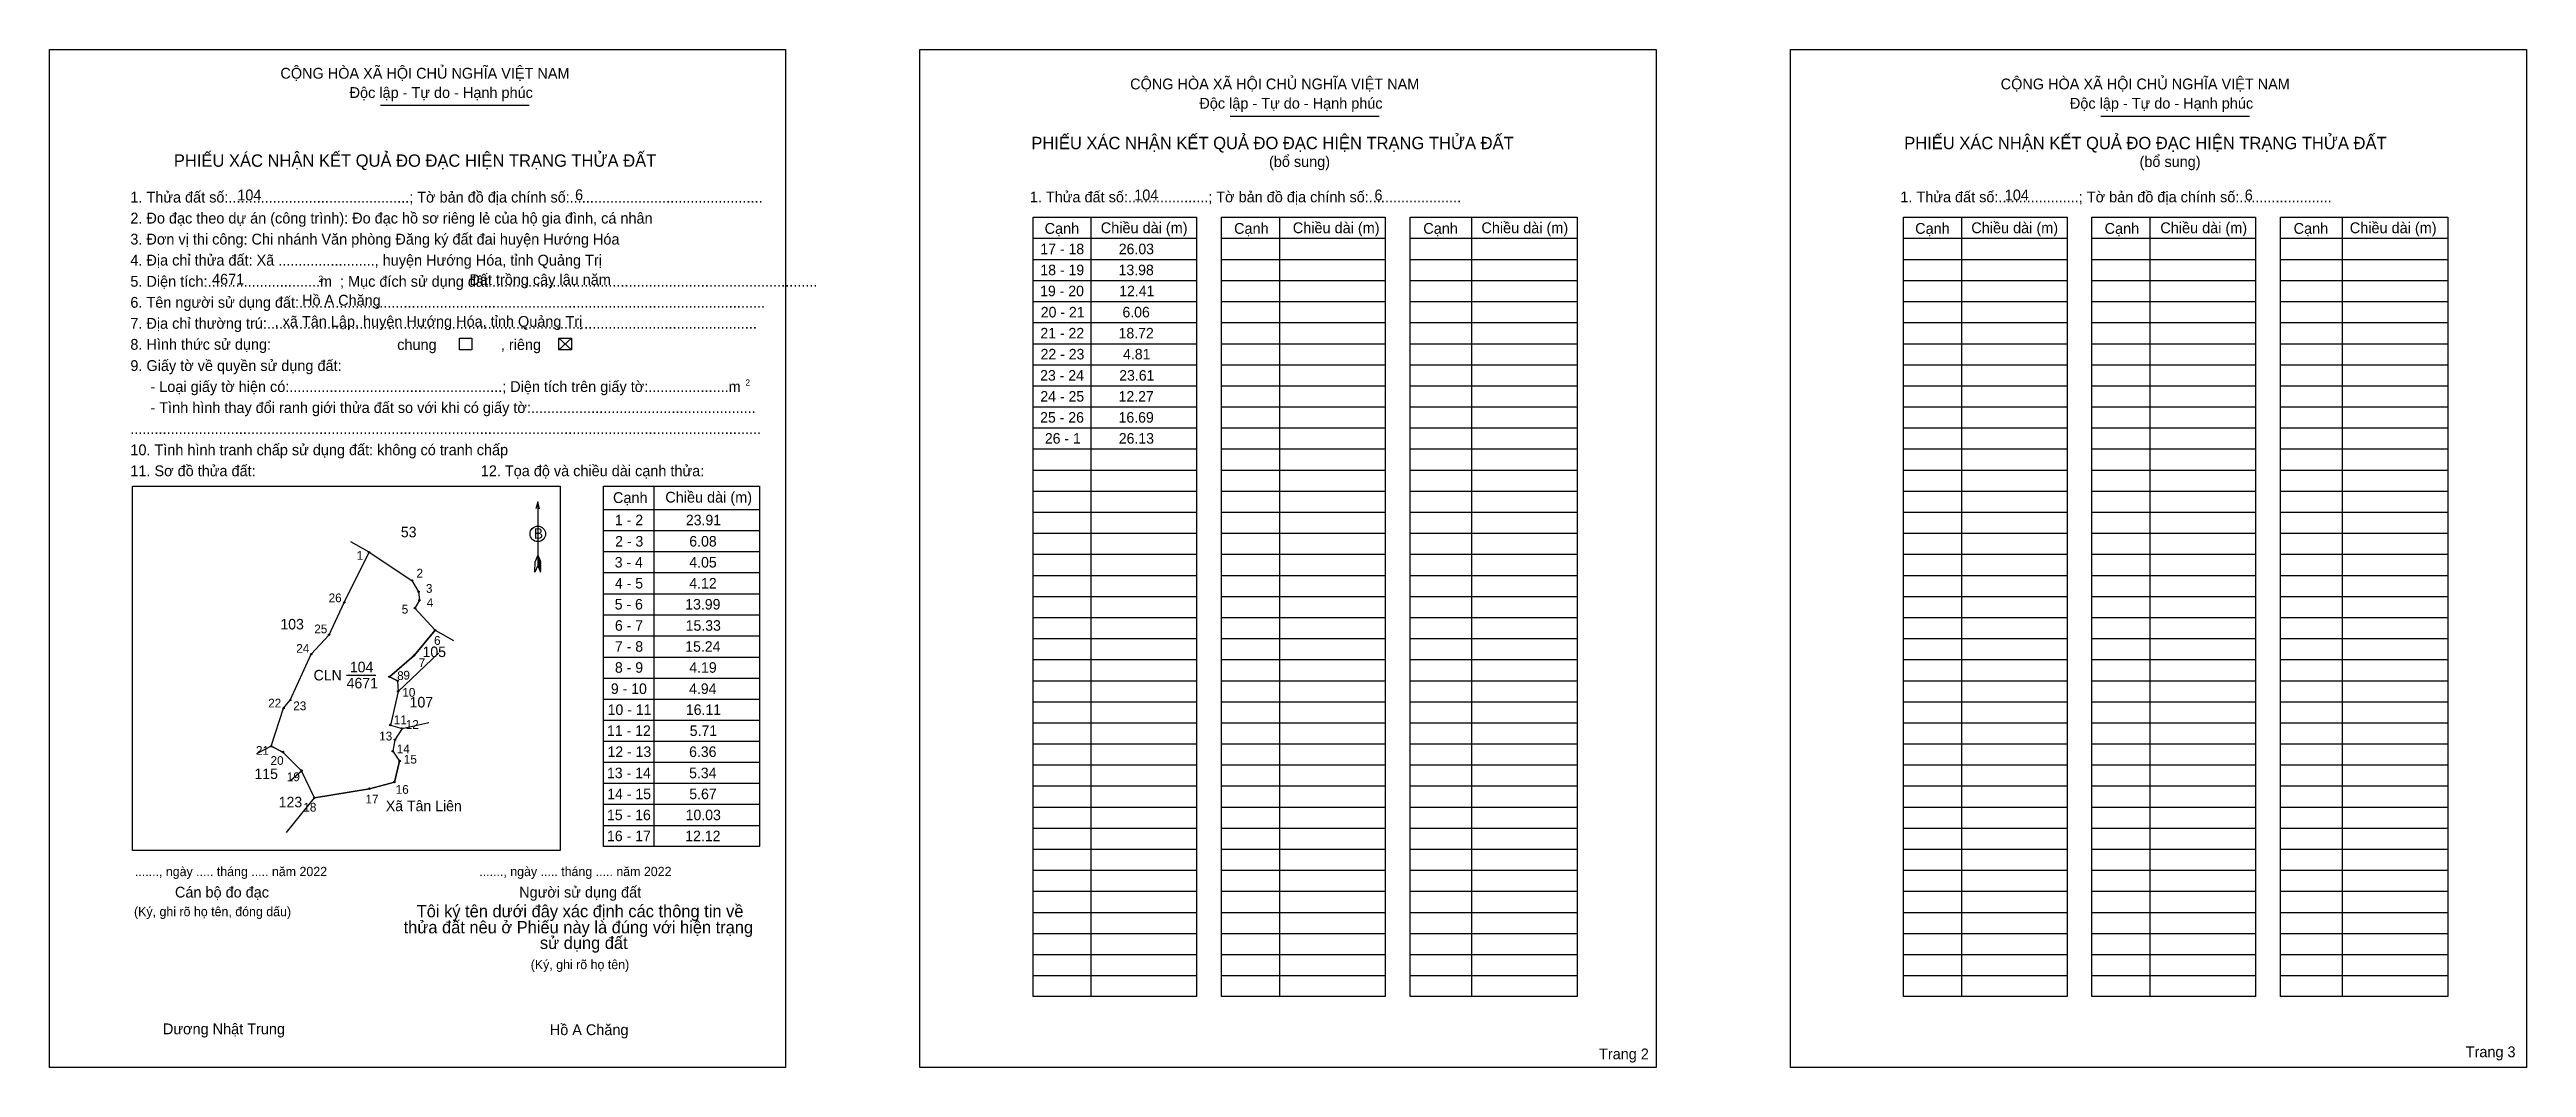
# Model space of a CAD drawing. Extents: x 547302 to 548458, y 1838401 to 1838876.
import ezdxf

# ---------------------------------------------------------------- set-up
doc = ezdxf.new("R2010")
doc.units = 0
for name, color, linetype in [('Level 1', 7, 'Continuous'), ('Level 10', 7, 'Continuous'), ('Level 11', 7, 'Continuous'), ('Level 13', 7, 'Continuous'), ('Level 2', 7, 'Continuous'), ('Level 25', 7, 'Continuous'), ('Level 27', 7, 'Continuous'), ('Level 36', 7, 'Continuous'), ('Level 48', 7, 'Continuous'), ('Level 50', 7, 'Continuous'), ('Level 52', 7, 'Continuous'), ('Level 55', 7, 'Continuous'), ('Level 6', 7, 'Continuous'), ('Level 9', 7, 'Continuous')]:
    doc.layers.add(name, color=color, linetype=linetype)

msp = doc.modelspace()

# ---------------------------------------------------------------- linework, layer by layer
at = {"layer": 'Level 1'}
for p, q in [((547302.2, 1838876.1), (547302.2, 1838876.1)), ((547708.3, 1838876.1), (547708.3, 1838876.1)), ((547456.6, 1838850.1), (547526, 1838850.1)), ((547853.1, 1838845), (547922.6, 1838845)), ((548259.3, 1838845), (548328.7, 1838845)), ((547788.1, 1838797.8), (547788.1, 1838434.2)), ((547876.1, 1838797.8), (547876.1, 1838434.2)), ((547965.7, 1838797.8), (547965.7, 1838434.2)), ((548194.3, 1838797.8), (548194.3, 1838434.2)), ((548282.2, 1838797.8), (548282.2, 1838434.2)), ((548371.9, 1838797.8), (548371.9, 1838434.2)), ((547761.1, 1838788), (547837.4, 1838788)), ((547761.1, 1838778.1), (547837.4, 1838778.1)), ((547849, 1838788), (547925.4, 1838788)), ((547849, 1838778.1), (547925.4, 1838778.1)), ((547937, 1838788), (548015, 1838788)), ((547937, 1838778.1), (548015, 1838778.1)), ((548167.2, 1838788), (548243.6, 1838788)), ((548167.2, 1838778.1), (548243.6, 1838778.1)), ((548255.2, 1838788), (548331.5, 1838788)), ((548255.2, 1838778.1), (548331.5, 1838778.1)), ((548343.2, 1838788), (548421.2, 1838788)), ((548343.2, 1838778.1), (548421.2, 1838778.1)), ((547761.1, 1838768.3), (547837.4, 1838768.3)), ((547849, 1838768.3), (547925.4, 1838768.3)), ((547937, 1838768.3), (548015, 1838768.3)), ((548167.2, 1838768.3), (548243.6, 1838768.3)), ((548255.2, 1838768.3), (548331.5, 1838768.3)), ((548343.2, 1838768.3), (548421.2, 1838768.3)), ((547761.1, 1838758.5), (547837.4, 1838758.5)), ((547849, 1838758.5), (547925.4, 1838758.5)), ((547937, 1838758.5), (548015, 1838758.5)), ((548167.2, 1838758.5), (548243.6, 1838758.5)), ((548255.2, 1838758.5), (548331.5, 1838758.5)), ((548343.2, 1838758.5), (548421.2, 1838758.5)), ((547761.1, 1838748.7), (547837.4, 1838748.7)), ((547849, 1838748.7), (547925.4, 1838748.7)), ((547937, 1838748.7), (548015, 1838748.7)), ((548167.2, 1838748.7), (548243.6, 1838748.7)), ((548255.2, 1838748.7), (548331.5, 1838748.7)), ((548343.2, 1838748.7), (548421.2, 1838748.7)), ((547539.8, 1838741.4), (547545.7, 1838735.9)), ((547539.8, 1838735.9), (547545.7, 1838741.4)), ((547761.1, 1838738.8), (547837.4, 1838738.8)), ((547849, 1838738.8), (547925.4, 1838738.8)), ((547937, 1838738.8), (548015, 1838738.8)), ((548167.2, 1838738.8), (548243.6, 1838738.8)), ((548255.2, 1838738.8), (548331.5, 1838738.8)), ((548343.2, 1838738.8), (548421.2, 1838738.8)), ((547761.1, 1838729), (547837.4, 1838729)), ((547849, 1838729), (547925.4, 1838729)), ((547937, 1838729), (548015, 1838729)), ((548167.2, 1838729), (548243.6, 1838729)), ((548255.2, 1838729), (548331.5, 1838729)), ((548343.2, 1838729), (548421.2, 1838729)), ((547761.1, 1838719.2), (547837.4, 1838719.2)), ((547761.1, 1838709.4), (547837.4, 1838709.4)), ((547849, 1838719.2), (547925.4, 1838719.2)), ((547849, 1838709.4), (547925.4, 1838709.4)), ((547937, 1838719.2), (548015, 1838719.2)), ((547937, 1838709.4), (548015, 1838709.4)), ((548167.2, 1838719.2), (548243.6, 1838719.2)), ((548167.2, 1838709.4), (548243.6, 1838709.4)), ((548255.2, 1838719.2), (548331.5, 1838719.2)), ((548255.2, 1838709.4), (548331.5, 1838709.4)), ((548343.2, 1838719.2), (548421.2, 1838719.2)), ((548343.2, 1838709.4), (548421.2, 1838709.4)), ((547761.1, 1838699.5), (547837.4, 1838699.5)), ((547849, 1838699.5), (547925.4, 1838699.5)), ((547937, 1838699.5), (548015, 1838699.5)), ((548167.2, 1838699.5), (548243.6, 1838699.5)), ((548255.2, 1838699.5), (548331.5, 1838699.5)), ((548343.2, 1838699.5), (548421.2, 1838699.5)), ((547761.1, 1838689.7), (547837.4, 1838689.7)), ((547849, 1838689.7), (547925.4, 1838689.7)), ((547937, 1838689.7), (548015, 1838689.7)), ((548167.2, 1838689.7), (548243.6, 1838689.7)), ((548255.2, 1838689.7), (548331.5, 1838689.7)), ((548343.2, 1838689.7), (548421.2, 1838689.7)), ((547761.1, 1838679.9), (547837.4, 1838679.9)), ((547849, 1838679.9), (547925.4, 1838679.9)), ((547937, 1838679.9), (548015, 1838679.9)), ((548167.2, 1838679.9), (548243.6, 1838679.9)), ((548255.2, 1838679.9), (548331.5, 1838679.9)), ((548343.2, 1838679.9), (548421.2, 1838679.9)), ((547340.9, 1838672.4), (547340.9, 1838672.4)), ((547530, 1838665), (547530, 1838635.3)), ((547584.2, 1838672.4), (547584.2, 1838504.2)), ((547761.1, 1838670.1), (547837.4, 1838670.1)), ((547849, 1838670.1), (547925.4, 1838670.1)), ((547937, 1838670.1), (548015, 1838670.1)), ((548167.2, 1838670.1), (548243.6, 1838670.1)), ((548255.2, 1838670.1), (548331.5, 1838670.1)), ((548343.2, 1838670.1), (548421.2, 1838670.1)), ((547560.7, 1838661.4), (547633.5, 1838661.4)), ((547560.7, 1838651.6), (547633.5, 1838651.6)), ((547761.1, 1838660.2), (547837.4, 1838660.2)), ((547761.1, 1838650.4), (547837.4, 1838650.4)), ((547849, 1838660.2), (547925.4, 1838660.2)), ((547849, 1838650.4), (547925.4, 1838650.4)), ((547937, 1838660.2), (548015, 1838660.2)), ((547937, 1838650.4), (548015, 1838650.4)), ((548167.2, 1838660.2), (548243.6, 1838660.2)), ((548167.2, 1838650.4), (548243.6, 1838650.4)), ((548255.2, 1838660.2), (548331.5, 1838660.2)), ((548255.2, 1838650.4), (548331.5, 1838650.4)), ((548343.2, 1838660.2), (548421.2, 1838660.2)), ((548343.2, 1838650.4), (548421.2, 1838650.4)), ((547530, 1838640.2), (547528.7, 1838637.2)), ((547530, 1838640.2), (547531.2, 1838637.2)), ((547530, 1838639.8), (547531.2, 1838636.7)), ((547530, 1838639.3), (547531.2, 1838636.3)), ((547530, 1838638.9), (547531.2, 1838635.9)), ((547560.7, 1838641.8), (547633.5, 1838641.8)), ((547761.1, 1838640.6), (547837.4, 1838640.6)), ((547849, 1838640.6), (547925.4, 1838640.6)), ((547937, 1838640.6), (548015, 1838640.6)), ((548167.2, 1838640.6), (548243.6, 1838640.6)), ((548255.2, 1838640.6), (548331.5, 1838640.6)), ((548343.2, 1838640.6), (548421.2, 1838640.6)), ((547528.6, 1838632.3), (547528.7, 1838637.2)), ((547530, 1838635.3), (547528.6, 1838632.3)), ((547530, 1838638.5), (547531.2, 1838635.4)), ((547530, 1838638.1), (547531.2, 1838635)), ((547530, 1838637.6), (547531.2, 1838634.5)), ((547530, 1838637.2), (547531.2, 1838634.1)), ((547530, 1838636.8), (547531.2, 1838633.6)), ((547530, 1838636.3), (547531.2, 1838633.2)), ((547530, 1838635.9), (547531.3, 1838632.8)), ((547530, 1838635.3), (547531.3, 1838632.3)), ((547531.3, 1838632.3), (547531.2, 1838637.2)), ((547560.7, 1838632), (547633.5, 1838632)), ((547761.1, 1838630.7), (547837.4, 1838630.7)), ((547849, 1838630.7), (547925.4, 1838630.7)), ((547937, 1838630.7), (548015, 1838630.7)), ((548167.2, 1838630.7), (548243.6, 1838630.7)), ((548255.2, 1838630.7), (548331.5, 1838630.7)), ((548343.2, 1838630.7), (548421.2, 1838630.7)), ((547560.7, 1838622.1), (547633.5, 1838622.1)), ((547761.1, 1838620.9), (547837.4, 1838620.9)), ((547849, 1838620.9), (547925.4, 1838620.9)), ((547937, 1838620.9), (548015, 1838620.9)), ((548167.2, 1838620.9), (548243.6, 1838620.9)), ((548255.2, 1838620.9), (548331.5, 1838620.9)), ((548343.2, 1838620.9), (548421.2, 1838620.9)), ((547560.7, 1838612.3), (547633.5, 1838612.3)), ((547761.1, 1838611.1), (547837.4, 1838611.1)), ((547849, 1838611.1), (547925.4, 1838611.1)), ((547937, 1838611.1), (548015, 1838611.1)), ((548167.2, 1838611.1), (548243.6, 1838611.1)), ((548255.2, 1838611.1), (548331.5, 1838611.1)), ((548343.2, 1838611.1), (548421.2, 1838611.1)), ((547560.7, 1838602.5), (547633.5, 1838602.5)), ((547560.7, 1838592.6), (547633.5, 1838592.6)), ((547761.1, 1838601.3), (547837.4, 1838601.3)), ((547849, 1838601.3), (547925.4, 1838601.3)), ((547937, 1838601.3), (548015, 1838601.3)), ((548167.2, 1838601.3), (548243.6, 1838601.3)), ((548255.2, 1838601.3), (548331.5, 1838601.3)), ((548343.2, 1838601.3), (548421.2, 1838601.3)), ((547560.7, 1838582.8), (547633.5, 1838582.8)), ((547761.1, 1838591.4), (547837.4, 1838591.4)), ((547761.1, 1838581.6), (547837.4, 1838581.6)), ((547849, 1838591.4), (547925.4, 1838591.4)), ((547849, 1838581.6), (547925.4, 1838581.6)), ((547937, 1838591.4), (548015, 1838591.4)), ((547937, 1838581.6), (548015, 1838581.6)), ((548167.2, 1838591.4), (548243.6, 1838591.4)), ((548167.2, 1838581.6), (548243.6, 1838581.6)), ((548255.2, 1838591.4), (548331.5, 1838591.4)), ((548255.2, 1838581.6), (548331.5, 1838581.6)), ((548343.2, 1838591.4), (548421.2, 1838591.4)), ((548343.2, 1838581.6), (548421.2, 1838581.6)), ((547560.7, 1838573), (547633.5, 1838573)), ((547761.1, 1838571.8), (547837.4, 1838571.8)), ((547849, 1838571.8), (547925.4, 1838571.8)), ((547937, 1838571.8), (548015, 1838571.8)), ((548167.2, 1838571.8), (548243.6, 1838571.8)), ((548255.2, 1838571.8), (548331.5, 1838571.8)), ((548343.2, 1838571.8), (548421.2, 1838571.8)), ((547560.7, 1838563.2), (547633.5, 1838563.2)), ((547761.1, 1838562), (547837.4, 1838562)), ((547849, 1838562), (547925.4, 1838562)), ((547937, 1838562), (548015, 1838562)), ((548167.2, 1838562), (548243.6, 1838562)), ((548255.2, 1838562), (548331.5, 1838562)), ((548343.2, 1838562), (548421.2, 1838562)), ((547560.7, 1838553.3), (547633.5, 1838553.3)), ((547761.1, 1838552.1), (547837.4, 1838552.1)), ((547849, 1838552.1), (547925.4, 1838552.1)), ((547937, 1838552.1), (548015, 1838552.1)), ((548167.2, 1838552.1), (548243.6, 1838552.1)), ((548255.2, 1838552.1), (548331.5, 1838552.1)), ((548343.2, 1838552.1), (548421.2, 1838552.1)), ((547560.7, 1838543.5), (547633.5, 1838543.5)), ((547761.1, 1838542.3), (547837.4, 1838542.3)), ((547849, 1838542.3), (547925.4, 1838542.3)), ((547937, 1838542.3), (548015, 1838542.3)), ((548167.2, 1838542.3), (548243.6, 1838542.3)), ((548255.2, 1838542.3), (548331.5, 1838542.3)), ((548343.2, 1838542.3), (548421.2, 1838542.3)), ((547560.7, 1838533.7), (547633.5, 1838533.7)), ((547560.7, 1838523.9), (547633.5, 1838523.9)), ((547761.1, 1838532.5), (547837.4, 1838532.5)), ((547849, 1838532.5), (547925.4, 1838532.5)), ((547937, 1838532.5), (548015, 1838532.5)), ((548167.2, 1838532.5), (548243.6, 1838532.5)), ((548255.2, 1838532.5), (548331.5, 1838532.5)), ((548343.2, 1838532.5), (548421.2, 1838532.5)), ((547560.7, 1838514), (547633.5, 1838514)), ((547761.1, 1838522.6), (547837.4, 1838522.6)), ((547761.1, 1838512.8), (547837.4, 1838512.8)), ((547849, 1838522.6), (547925.4, 1838522.6)), ((547849, 1838512.8), (547925.4, 1838512.8)), ((547937, 1838522.6), (548015, 1838522.6)), ((547937, 1838512.8), (548015, 1838512.8)), ((548167.2, 1838522.6), (548243.6, 1838522.6)), ((548167.2, 1838512.8), (548243.6, 1838512.8)), ((548255.2, 1838522.6), (548331.5, 1838522.6)), ((548255.2, 1838512.8), (548331.5, 1838512.8)), ((548343.2, 1838522.6), (548421.2, 1838522.6)), ((548343.2, 1838512.8), (548421.2, 1838512.8)), ((547540.5, 1838502.3), (547540.5, 1838502.3)), ((547761.1, 1838503), (547837.4, 1838503)), ((547849, 1838503), (547925.4, 1838503)), ((547937, 1838503), (548015, 1838503)), ((548167.2, 1838503), (548243.6, 1838503)), ((548255.2, 1838503), (548331.5, 1838503)), ((548343.2, 1838503), (548421.2, 1838503)), ((547761.1, 1838493.2), (547837.4, 1838493.2)), ((547849, 1838493.2), (547925.4, 1838493.2)), ((547937, 1838493.2), (548015, 1838493.2)), ((548167.2, 1838493.2), (548243.6, 1838493.2)), ((548255.2, 1838493.2), (548331.5, 1838493.2)), ((548343.2, 1838493.2), (548421.2, 1838493.2)), ((547761.1, 1838483.3), (547837.4, 1838483.3)), ((547849, 1838483.3), (547925.4, 1838483.3)), ((547937, 1838483.3), (548015, 1838483.3)), ((548167.2, 1838483.3), (548243.6, 1838483.3)), ((548255.2, 1838483.3), (548331.5, 1838483.3)), ((548343.2, 1838483.3), (548421.2, 1838483.3)), ((547761.1, 1838473.5), (547837.4, 1838473.5)), ((547849, 1838473.5), (547925.4, 1838473.5)), ((547937, 1838473.5), (548015, 1838473.5)), ((548167.2, 1838473.5), (548243.6, 1838473.5)), ((548255.2, 1838473.5), (548331.5, 1838473.5)), ((548343.2, 1838473.5), (548421.2, 1838473.5)), ((547761.1, 1838463.7), (547837.4, 1838463.7)), ((547761.1, 1838453.9), (547837.4, 1838453.9)), ((547849, 1838463.7), (547925.4, 1838463.7)), ((547849, 1838453.9), (547925.4, 1838453.9)), ((547937, 1838463.7), (548015, 1838463.7)), ((547937, 1838453.9), (548015, 1838453.9)), ((548167.2, 1838463.7), (548243.6, 1838463.7)), ((548167.2, 1838453.9), (548243.6, 1838453.9)), ((548255.2, 1838463.7), (548331.5, 1838463.7)), ((548255.2, 1838453.9), (548331.5, 1838453.9)), ((548343.2, 1838463.7), (548421.2, 1838463.7)), ((548343.2, 1838453.9), (548421.2, 1838453.9)), ((547761.1, 1838444), (547837.4, 1838444)), ((547849, 1838444), (547925.4, 1838444)), ((547937, 1838444), (548015, 1838444)), ((548167.2, 1838444), (548243.6, 1838444)), ((548255.2, 1838444), (548331.5, 1838444)), ((548343.2, 1838444), (548421.2, 1838444)), ((547645.6, 1838401.1), (547645.6, 1838401.1)), ((548051.8, 1838401.1), (548051.8, 1838401.1))]:
    msp.add_line(p, q, dxfattribs=at)
for points in [[(547761.1, 1838797.8), (547837.4, 1838797.8), (547837.4, 1838434.2), (547761.1, 1838434.2)], [(547849, 1838797.8), (547925.4, 1838797.8), (547925.4, 1838434.2), (547849, 1838434.2)], [(547937, 1838797.8), (548015, 1838797.8), (548015, 1838434.2), (547937, 1838434.2)], [(548167.2, 1838797.8), (548243.6, 1838797.8), (548243.6, 1838434.2), (548167.2, 1838434.2)], [(548255.2, 1838797.8), (548331.5, 1838797.8), (548331.5, 1838434.2), (548255.2, 1838434.2)], [(548343.2, 1838797.8), (548421.2, 1838797.8), (548421.2, 1838434.2), (548343.2, 1838434.2)], [(547340.9, 1838672.4), (547540.5, 1838672.4), (547540.5, 1838502.3), (547340.9, 1838502.3)], [(547560.7, 1838672.4), (547633.5, 1838672.4), (547633.5, 1838504.2), (547560.7, 1838504.2)]]:
    msp.add_lwpolyline(points, close=True, dxfattribs=at)
msp.add_lwpolyline([(547530.8, 1838661.8), (547530, 1838665), (547529.1, 1838661.8)], dxfattribs=at)
msp.add_circle((547530, 1838650.1), 3.63, dxfattribs=at)
at = {"layer": 'Level 10'}
msp.add_lwpolyline([(547464.6, 1838581.5), (547464.8, 1838576.6), (547461.2, 1838560.9), (547466.7, 1838559.3), (547463.3, 1838554), (547462.3, 1838548.7), (547465.5, 1838544.1), (547463.1, 1838534.3), (547451.4, 1838531.2), (547425.8, 1838526.9), (547419.8, 1838539.6), (547411.1, 1838548.3), (547405.6, 1838551), (547411.4, 1838568.8), (547414.5, 1838572.5), (547424.3, 1838594), (547432.6, 1838603), (547439.7, 1838618.1), (547451.3, 1838641.5), (547471.3, 1838628.3), (547474.4, 1838623.1), (547474.8, 1838619.1), (547472.7, 1838615.5), (547482.1, 1838605.2), (547472.3, 1838593.4), (547460.8, 1838583.4)], close=True, dxfattribs=at)
at = {"layer": 'Level 11'}
for centre in [(547451.3, 1838641.5), (547471.3, 1838628.3), (547439.7, 1838618.1), (547472.7, 1838615.5), (547474.4, 1838623.1), (547474.8, 1838619.1), (547482.1, 1838605.2), (547424.3, 1838594), (547432.6, 1838603), (547472.3, 1838593.4), (547460.8, 1838583.4), (547464.6, 1838581.5), (547464.6, 1838581.5), (547414.5, 1838572.5), (547464.8, 1838576.6), (547411.4, 1838568.8), (547461.2, 1838560.9), (547466.7, 1838559.3), (547405.6, 1838551), (547411.1, 1838548.3), (547462.3, 1838548.7), (547463.3, 1838554), (547419.8, 1838539.6), (547465.5, 1838544.1), (547425.8, 1838526.9), (547451.4, 1838531.2), (547463.1, 1838534.3)]:
    msp.add_circle(centre, 0.328, dxfattribs=at)
at = {"layer": 'Level 2'}
for points in [[(547302.2, 1838876.1), (547645.6, 1838876.1), (547645.6, 1838401.1), (547302.2, 1838401.1)], [(547708.3, 1838876.1), (548051.8, 1838876.1), (548051.8, 1838401.1), (547708.3, 1838401.1)], [(548114.5, 1838876.1), (548457.9, 1838876.1), (548457.9, 1838401.1), (548114.5, 1838401.1)]]:
    msp.add_lwpolyline(points, close=True, dxfattribs=at)
at = {"layer": 'Level 25'}
for p, q in [((547451.3, 1838641.5), (547471.3, 1838628.3)), ((547472.3, 1838593.4), (547482.1, 1838605.2)), ((547460.8, 1838583.4), (547472.3, 1838593.4)), ((547464.6, 1838581.5), (547460.8, 1838583.4)), ((547405.6, 1838551), (547411.1, 1838548.3)), ((547463.1, 1838534.3), (547465.5, 1838544.1)), ((547425.8, 1838526.9), (547451.4, 1838531.2)), ((547451.4, 1838531.2), (547463.1, 1838534.3))]:
    msp.add_line(p, q, dxfattribs=at)
at = {"layer": 'Level 27'}
for p, q in [((547451.3, 1838641.5), (547442.8, 1838646.4)), ((547482.1, 1838605.2), (547490.7, 1838600.3))]:
    msp.add_line(p, q, dxfattribs=at)
at = {"layer": 'Level 50'}
for points in [[(547493.4, 1838741.4), (547499.3, 1838741.4), (547499.3, 1838735.9), (547493.4, 1838735.9)], [(547539.8, 1838741.4), (547545.7, 1838741.4), (547545.7, 1838735.9), (547539.8, 1838735.9)]]:
    msp.add_lwpolyline(points, close=True, dxfattribs=at)
at = {"layer": 'Level 9'}
for p, q in [((547464.8, 1838576.6), (547483.7, 1838594.4)), ((547440.8, 1838584.2), (547454.5, 1838584.2)), ((547466.7, 1838559.3), (547479.2, 1838562.1)), ((547405.6, 1838551), (547398.8, 1838547.4)), ((547414.7, 1838535.2), (547419.8, 1838539.6)), ((547412.7, 1838510.7), (547425.8, 1838526.9))]:
    msp.add_line(p, q, dxfattribs=at)

# ---------------------------------------------------------------- texts
at = {"layer": 'Level 1'}
for s, height, p in [('CỘNG HÒA XÃ HỘI CHỦ NGHĨA VIỆT NAM', 5.044, (547409.9, 1838862.5)), ('Độc lập - Tự do - Hạnh phúc', 5.044, (547442.2, 1838853.5)), ('CỘNG HÒA XÃ HỘI CHỦ NGHĨA VIỆT NAM', 5.044, (547806.4, 1838857.5)), ('CỘNG HÒA XÃ HỘI CHỦ NGHĨA VIỆT NAM', 5.044, (548212.6, 1838857.5)), ('Độc lập - Tự do - Hạnh phúc', 5.044, (547838.7, 1838848.5)), ('Độc lập - Tự do - Hạnh phúc', 5.044, (548244.9, 1838848.5)), ('PHIẾU XÁC NHẬN KẾT QUẢ ĐO ĐẠC HIỆN TRẠNG THỬA ĐẤT', 5.766, (547760.3, 1838829.6)), ('PHIẾU XÁC NHẬN KẾT QUẢ ĐO ĐẠC HIỆN TRẠNG THỬA ĐẤT', 5.766, (548167.6, 1838829.6)), ('PHIẾU XÁC NHẬN KẾT QUẢ ĐO ĐẠC HIỆN TRẠNG THỬA ĐẤT', 5.766, (547360.2, 1838821.4)), ('(bổ sung)', 5.04, (547871.2, 1838821.3)), ('(bổ sung)', 5.04, (548277.4, 1838821.3)), ('1. Thửa đất số:.............................................; Tờ bản đồ địa chính số:................................................', 5.0443, (547339.9, 1838804.7)), ('1. Thửa đất số:....................; Tờ bản đồ địa chính số:.......................', 5.044, (547759.6, 1838804.8)), ('1. Thửa đất số:....................; Tờ bản đồ địa chính số:.......................', 5.044, (548165.8, 1838804.8)), ('3. Đơn vị thi công: Chi nhánh Văn phòng Đăng ký đất đai huyện Hướng Hóa', 5.044, (547339.9, 1838785.1)), ('2. Đo đạc theo dự án (công trình): Đo đạc hồ sơ riêng lẻ của hộ gia đình, cá nhân', 5.044, (547339.9, 1838794.9)), ('Cạnh', 5.04, (547766.5, 1838790.1)), ('Chiều dài (m)', 5.044, (547792.7, 1838790.4)), ('Cạnh', 5.04, (547854.9, 1838790.1)), ('Chiều dài (m)', 5.044, (547882.3, 1838790.4)), ('Cạnh', 5.04, (547943.2, 1838790.1)), ('Chiều dài (m)', 5.044, (547970.3, 1838790.4)), ('Cạnh', 5.04, (548172.7, 1838790.1)), ('Chiều dài (m)', 5.044, (548198.9, 1838790.4)), ('Cạnh', 5.04, (548261.1, 1838790.1)), ('Chiều dài (m)', 5.044, (548287.1, 1838790.4)), ('Cạnh', 5.04, (548349.3, 1838790.1)), ('Chiều dài (m)', 5.044, (548375.5, 1838790.4)), ('4. Địa chỉ thửa đất: Xã ........................, huyện Hướng Hóa, tỉnh Quảng Trị', 5.044, (547339.9, 1838775.3)), ('5. Diện tích:............................m  ; Mục đích sử dụng đất:.................................................................................', 5.0443, (547339.9, 1838765.4)), ('2', 2.88, (547427.7, 1838767.7)), ('6. Tên người sử dụng đất:....................................................................................................................', 5.0443, (547339.9, 1838755.6)), ('7. Địa chỉ thường trú:..........................................................................................................................', 5.0443, (547339.9, 1838745.8)), ('9. Giấy tờ về quyền sử dụng đất:', 5.044, (547339.9, 1838726.1)), ('chung                , riêng', 5.044, (547464.4, 1838735.9)), ('     - Loại giấy tờ hiện có:.....................................................; Diện tích trên giấy tờ:....................m', 5.0443, (547339.9, 1838716.3)), ('2', 2.88, (547626.9, 1838719.3)), ('     - Tình hình thay đổi ranh giới thửa đất so với khi có giấy tờ:........................................................', 5.0443, (547339.9, 1838706.5)), ('.............................................................................................................................................................', 5.0443, (547339.9, 1838696.7)), ('10. Tình hình tranh chấp sử dụng đất: không có tranh chấp', 5.044, (547339.9, 1838686.8)), ('11. Sơ đồ thửa đất:', 5.044, (547339.9, 1838677)), ('12. Tọa độ và chiều dài cạnh thửa:', 5.044, (547503.4, 1838677)), ('Cạnh', 5.04, (547565.1, 1838664.5)), ('Chiều dài (m)', 5.044, (547589.5, 1838664.7)), ('B', 4.91, (547528.1, 1838647.8)), ('......., ngày ..... tháng ..... năm 2022', 4.324, (547342, 1838490.4)), ('......., ngày ..... tháng ..... năm 2022', 4.324, (547502.7, 1838490.4)), ('Cán bộ đo đạc', 5.044, (547360.7, 1838480.4)), ('Tôi ký tên dưới đây xác định các thông tin về', 5.732, (547473.5, 1838471.2)), ('Người sử dụng đất', 5.044, (547521.3, 1838480.4)), ('(Ký, ghi rõ họ tên, đóng dấu)', 4.324, (547341.6, 1838471.7)), ('thửa đất nêu ở Phiếu này là đúng với hiện trạng', 5.732, (547467.4, 1838463.7)), ('sử dụng đất', 5.732, (547531, 1838456.4)), ('(Ký, ghi rõ họ tên)', 4.324, (547526.7, 1838447)), ('Dương Nhật Trung', 5.044, (547355.1, 1838416.6)), ('Trang 2', 5.04, (548025.2, 1838404.9)), ('Trang 3', 5.04, (548429.6, 1838405.9))]:
    msp.add_text(s, height=height, dxfattribs=at).set_placement(p)
at = {"layer": 'Level 13'}
for s, p in [('CLN', (547425.4, 1838581.7)), ('4671', (547440.8, 1838578)), ('104', (547442.3, 1838585.5))]:
    msp.add_text(s, height=4.91, dxfattribs=at).set_placement(p)
at = {"layer": 'Level 36'}
for s, height, p in [('53', 4.91, (547466.1, 1838648.5)), ('103', 4.91, (547409.9, 1838605.5)), ('105', 4.91, (547476.2, 1838592.6)), ('107', 4.91, (547470.2, 1838569.1)), ('115', 4.91, (547397.8, 1838535.7)), ('123', 4.91, (547409.1, 1838522.5)), ('Xã Tân Liên', 4.914, (547459.1, 1838520.7))]:
    msp.add_text(s, height=height, dxfattribs=at).set_placement(p)
at = {"layer": 'Level 48'}
msp.add_text('8. Hình thức sử dụng:', height=5.044, dxfattribs=at).set_placement((547339.9, 1838736))
at = {"layer": 'Level 52'}
for s, p in [('17 - 18', (547764.5, 1838780.6)), ('26.03', (547801.1, 1838780.6)), ('19 - 20', (547764.4, 1838761)), ('18 - 19', (547764.5, 1838770.8)), ('13.98', (547801, 1838770.8)), ('12.41', (547801.3, 1838761)), ('20 - 21', (547764.7, 1838751.1)), ('6.06', (547802.8, 1838751.1)), ('21 - 22', (547764.5, 1838741.3)), ('18.72', (547801, 1838741.3)), ('22 - 23', (547764.6, 1838731.5)), ('4.81', (547803.1, 1838731.5)), ('23 - 24', (547764.4, 1838721.6)), ('23.61', (547801.3, 1838721.6)), ('24 - 25', (547764.5, 1838711.8)), ('12.27', (547801, 1838711.8)), ('25 - 26', (547764.4, 1838702)), ('26 - 1', (547766.6, 1838692.2)), ('26.13', (547801.1, 1838692.2)), ('16.69', (547801, 1838702)), ('1 - 2', (547566, 1838654.1)), ('23.91', (547599.1, 1838654.1)), ('3 - 4', (547565.9, 1838634.4)), ('2 - 3', (547566.1, 1838644.2)), ('4.05', (547600.7, 1838634.4)), ('6.08', (547600.7, 1838644.2)), ('4 - 5', (547566, 1838624.6)), ('4.12', (547600.7, 1838624.6)), ('5 - 6', (547565.9, 1838614.8)), ('13.99', (547598.8, 1838614.8)), ('6 - 7', (547566, 1838604.9)), ('15.33', (547599, 1838604.9)), ('7 - 8', (547566, 1838595.1)), ('15.24', (547598.8, 1838595.1)), ('8 - 9', (547566, 1838585.3)), ('4.19', (547600.7, 1838585.3)), ('10 - 11', (547562.6, 1838565.6)), ('9 - 10', (547564.1, 1838575.4)), ('16.11', (547599.1, 1838565.6)), ('4.94', (547600.6, 1838575.4)), ('11 - 12', (547562.3, 1838555.8)), ('5.71', (547600.9, 1838555.8)), ('12 - 13', (547562.5, 1838546)), ('6.36', (547600.6, 1838546)), ('13 - 14', (547562.3, 1838536.1)), ('5.34', (547600.6, 1838536.1)), ('14 - 15', (547562.4, 1838526.3)), ('5.67', (547600.7, 1838526.3)), ('15 - 16', (547562.3, 1838516.5)), ('16 - 17', (547562.3, 1838506.7)), ('12.12', (547598.8, 1838506.7)), ('10.03', (547599, 1838516.5))]:
    msp.add_text(s, height=4.91, dxfattribs=at).set_placement(p)
at = {"layer": 'Level 55'}
for s, p in [('1', (547451.3, 1838641.5)), ('2', (547471.2, 1838628.3)), ('26', (547439.6, 1838618.1)), ('5', (547472.7, 1838615.5)), ('3', (547474.4, 1838623.1)), ('4', (547474.7, 1838619.1)), ('6', (547482.1, 1838605.2)), ('24', (547424.2, 1838594)), ('25', (547432.5, 1838603)), ('7', (547472.3, 1838593.4)), ('8', (547460.8, 1838583.4)), ('9', (547464.5, 1838581.5)), ('23', (547414.4, 1838572.5)), ('10', (547464.7, 1838576.6)), ('22', (547411.3, 1838568.8)), ('11', (547461.1, 1838560.9)), ('12', (547466.6, 1838559.3)), ('21', (547405.5, 1838551)), ('20', (547411, 1838548.3)), ('14', (547462.2, 1838548.7)), ('13', (547463.2, 1838554)), ('19', (547419.7, 1838539.6)), ('15', (547465.4, 1838544.1)), ('18', (547425.6, 1838526.9)), ('17', (547451.3, 1838531.2)), ('16', (547463, 1838534.3))]:
    msp.add_text(s, height=0.164, dxfattribs=at).set_placement(p)
at = {"layer": 'Level 6'}
for s, height, p in [('104', 5.04, (547389.8, 1838805.7)), ('6', 5.04, (547547.4, 1838805.8)), ('104', 5.04, (547808.3, 1838805.7)), ('6', 5.04, (547920.4, 1838805.7)), ('104', 5.04, (548214.5, 1838805.7)), ('6', 5.04, (548326.5, 1838805.7)), ('4671', 5.04, (547378, 1838766.4)), ('Đất trồng cây lâu năm', 5.045, (547498.1, 1838766.2)), ('Hồ A Chăng', 5.04, (547420, 1838756.6)), (', xã Tân Lập, huyện Hướng Hóa, tỉnh Quảng Trị', 5.045, (547407.2, 1838746.7)), ('Hồ A Chăng', 5.04, (547535.6, 1838416.2))]:
    msp.add_text(s, height=height, dxfattribs=at).set_placement(p)
at = {"layer": 'Level 9'}
for s, p in [('1', (547445.5, 1838638)), ('2', (547473.4, 1838629.7)), ('26', (547432.4, 1838618.2)), ('5', (547466.5, 1838612.9)), ('3', (547477.8, 1838622.6)), ('4', (547478.2, 1838616)), ('25', (547425.7, 1838603.7)), ('24', (547417.3, 1838594.6)), ('6', (547481.6, 1838598.3)), ('8', (547464.4, 1838581.9)), ('9', (547467.3, 1838582.1)), ('7', (547474.4, 1838587.9)), ('22', (547404.2, 1838569.1)), ('23', (547415.9, 1838567.8)), ('10', (547466.8, 1838574.1)), ('13', (547456, 1838553.7)), ('11', (547462.8, 1838561.3)), ('12', (547468.4, 1838559.1)), ('21', (547398.5, 1838547)), ('20', (547405.3, 1838542.3)), ('14', (547464.2, 1838547.7)), ('15', (547467.5, 1838542.9)), ('19', (547412.9, 1838534.7)), ('18', (547420.6, 1838520.5)), ('17', (547449.6, 1838524.3)), ('16', (547463.7, 1838528.8))]:
    msp.add_text(s, height=4.09, dxfattribs=at).set_placement(p)

doc.saveas('drawing.dxf')
